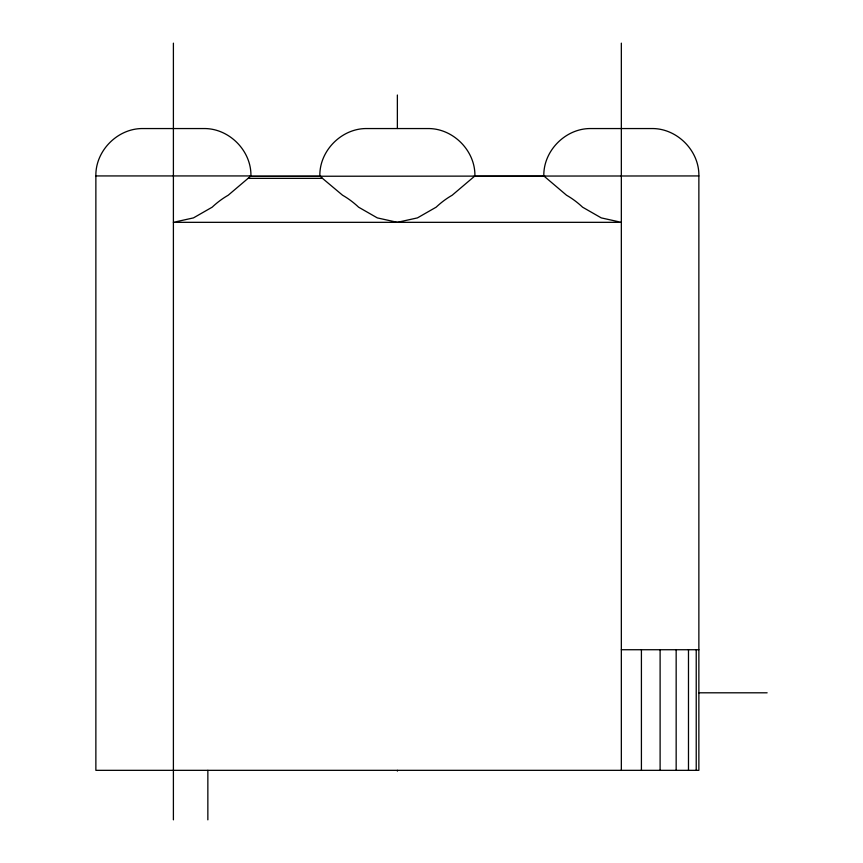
<?xml version="1.0" encoding="UTF-8"?>
<svg xmlns="http://www.w3.org/2000/svg" width="863" height="863" viewBox="0 0 863 863"><rect width="100%" height="100%" fill="white"/><g stroke="black" fill="none" stroke-linecap="round" stroke-linejoin="round"><path stroke-width="1.29" d="M95.869 175.933C95.34 150.604 117.929 128.015 143.247 128.555L203.549 128.555C228.878 128.015 251.467 150.604 250.928 175.933L228.22 195.221A104.466 86.3 -90 0 0 212.169 207.185L193.463 217.897L173.398 222.33L621.338 222.33L601.274 217.897L582.579 207.185A104.466 86.3 -90 0 0 566.527 195.221L543.819 175.933C543.28 150.604 565.869 128.015 591.198 128.555L651.489 128.555C676.819 128.015 699.408 150.604 698.868 175.933L698.868 770.335L95.869 770.335L95.869 175.933L250.928 175.933M322.482 178.361L319.849 175.944C319.299 150.615 341.888 128.015 367.217 128.555L427.519 128.555C452.848 128.015 475.437 150.604 474.898 175.933L452.19 195.221A104.466 86.3 90 0 0 436.139 207.185L417.433 217.897L397.368 222.33L377.304 217.897L358.609 207.185A104.466 86.3 -90 0 0 342.557 195.221L322.482 178.361L248.285 178.361M698.868 175.933L249.892 176.3L320.885 176.3M473.863 176.3L544.855 176.3L543.819 175.944M621.338 649.731L698.868 649.731M698.836 692.806L767.131 692.806M543.356 175.944L544.855 176.3M696.225 649.731L696.225 770.335M688.48 649.731L688.48 770.335M676.16 649.731L676.16 770.335M660.109 649.731L660.109 770.335M641.414 649.731L641.414 770.335M621.338 43.15L621.338 770.335M397.368 95.016L397.368 128.479M397.379 770.335L397.379 771.091M207.854 770.335L207.854 819.85M173.398 43.15L173.398 819.85"/></g></svg>
